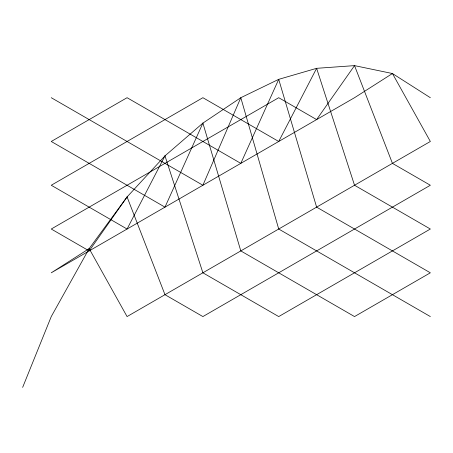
<?xml version="1.0" encoding="UTF-8"?>
<svg xmlns="http://www.w3.org/2000/svg" width="453" height="453" viewBox="0 0 453 453"><rect width="100%" height="100%" fill="white"/><g stroke="black" fill="none" stroke-linecap="round" stroke-linejoin="round"><path stroke-width="0.68" d="M22.65 387.377L51.257 316.573L89.162 248.623L127.072 196.942L164.983 155.866L202.893 123.114L240.803 97.706L278.714 79.343L316.619 68.318L354.529 65.623L392.44 73.528L430.35 97.706M51.257 97.706L202.893 185.254L240.803 97.706L278.714 229.025L430.35 316.573M202.893 123.114L164.983 207.14L51.257 141.478L127.072 97.706L240.803 163.369L278.714 79.343L316.619 207.14L430.35 272.802L354.529 316.573L240.803 250.917L202.893 123.114M164.983 155.866L127.072 229.025L51.257 185.254L202.893 97.706L278.714 141.478L316.619 68.318L354.529 185.254L430.35 229.025L278.714 316.573L202.893 272.802L164.983 155.866M127.072 196.942L89.162 250.917L51.257 229.025L278.714 97.706L316.619 119.592L354.529 65.623L392.44 163.369L430.35 185.254L202.893 316.573L164.983 294.688L127.072 196.942M89.162 248.623L51.257 272.802L354.529 97.706L392.44 73.528L430.35 141.478L127.072 316.573L89.162 248.623"/></g></svg>
